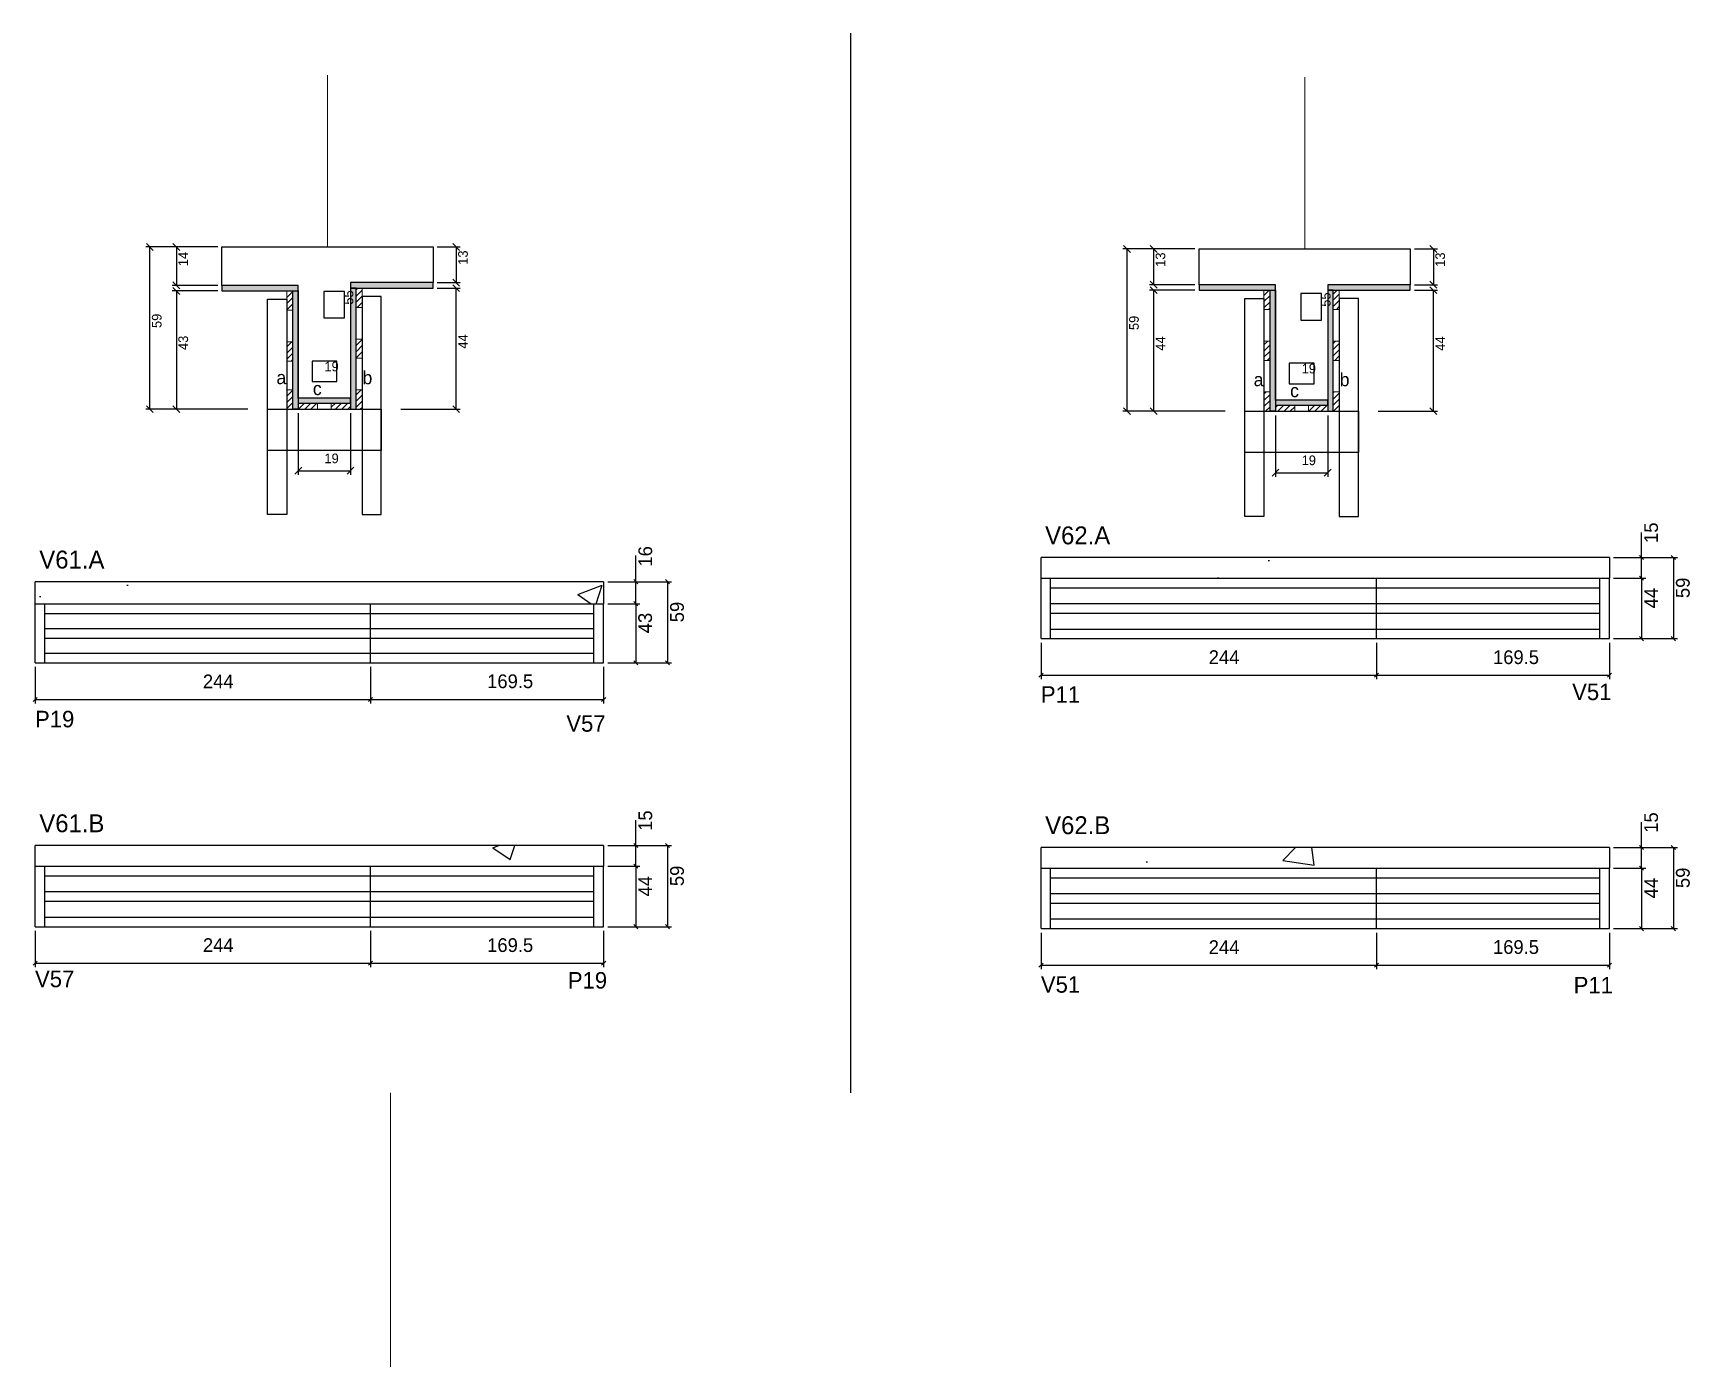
# Model space of a CAD drawing. Header units: metres. Extents: x 4314 to 5519, y 5126 to 6096.
import ezdxf

# ---------------------------------------------------------------- set-up
doc = ezdxf.new("R2010")
doc.units = ezdxf.units.M
for name, color, linetype in [('5', 7, 'Continuous'), ('CONCRETO', 7, 'Continuous'), ('COTA', 7, 'Continuous'), ('Cota Seção (2x)', 7, 'Continuous'), ('detalhes', 7, 'Continuous'), ('Hachura', 7, 'Continuous'), ('Madeira', 7, 'Continuous'), ('Painéis', 7, 'Continuous'), ('SARR_2.2x7', 7, 'Continuous'), ('SARR_3.5x7', 7, 'Continuous'), ('SARRAFO DE PRESSAO', 7, 'Continuous'), ('Texto Seção', 7, 'Continuous')]:
    doc.layers.add(name, color=color, linetype=linetype)

msp = doc.modelspace()

# ---------------------------------------------------------------- hatches: boundary and pattern name
at = {"layer": 'COTA'}
h = msp.add_hatch(dxfattribs=at)
h.set_pattern_fill('AR-CONC')
h.paths.add_polyline_path([(5460.4, 5714.6), (5046.8, 5714.6), (5047, 5699.6), (5460.6, 5699.6), (5460.4, 5714.6)])
h = msp.add_hatch(dxfattribs=at)
h.set_pattern_fill('AR-CONC')
h.paths.add_polyline_path([(4728.7, 5697), (4315.1, 5697), (4315.3, 5681), (4728.9, 5681), (4728.7, 5697)])
h = msp.add_hatch(dxfattribs=at)
h.set_pattern_fill('AR-CONC')
h.paths.add_polyline_path([(4728.7, 5505.1), (4315.1, 5505.1), (4315.3, 5490.1), (4728.9, 5490.1), (4728.7, 5505.1)])
h = msp.add_hatch(dxfattribs=at)
h.set_pattern_fill('AR-CONC')
h.paths.add_polyline_path([(5460.4, 5503.7), (5046.8, 5503.7), (5047, 5488.7), (5460.6, 5488.7), (5460.4, 5503.7)])
at = {"layer": 'Hachura'}
h = msp.add_hatch(color=7, dxfattribs=at)
h.dxf.hatch_style = 1
h.paths.add_polyline_path([(4506.7, 5908.5), (4506.7, 5912.5), (4451.1, 5912.5), (4451.1, 5908.5), (4506.7, 5908.5)])
h = msp.add_hatch(dxfattribs=at)
h.set_pattern_fill('ANSI31')
h.paths.add_polyline_path([(4498.3, 5894.5), (4502.7, 5894.5), (4502.7, 5908.5), (4498.3, 5908.5), (4498.3, 5894.5)])
h = msp.add_hatch(color=7, dxfattribs=at)
h.dxf.hatch_style = 1
h.paths.add_polyline_path([(4502.7, 5910.5), (4506.7, 5910.5), (4506.7, 5822.5), (4502.7, 5822.5), (4502.7, 5910.5)])
h = msp.add_hatch(color=7, dxfattribs=at)
h.dxf.hatch_style = 1
h.paths.add_polyline_path([(4604.7, 5910.5), (4604.7, 5914.5), (4544.7, 5914.5), (4544.7, 5910.5), (4604.7, 5910.5)])
h = msp.add_hatch(color=7, dxfattribs=at)
h.dxf.hatch_style = 1
h.paths.add_polyline_path([(4548.7, 5912.5), (4544.7, 5912.5), (4544.7, 5822.5), (4548.7, 5822.5), (4548.7, 5912.5)])
h = msp.add_hatch(dxfattribs=at)
h.set_pattern_fill('ANSI31')
h.paths.add_polyline_path([(4553.1, 5896.5), (4548.7, 5896.5), (4548.7, 5910.5), (4553.1, 5910.5), (4553.1, 5896.5)])
h = msp.add_hatch(color=7, dxfattribs=at)
h.dxf.hatch_style = 1
h.paths.add_polyline_path([(5217.6, 5909), (5217.6, 5913), (5162, 5913), (5162, 5909), (5217.6, 5909)])
h = msp.add_hatch(dxfattribs=at)
h.set_pattern_fill('ANSI31')
h.paths.add_polyline_path([(5209.2, 5895), (5213.6, 5895), (5213.6, 5909), (5209.2, 5909), (5209.2, 5895)])
h = msp.add_hatch(color=7, dxfattribs=at)
h.dxf.hatch_style = 1
h.paths.add_polyline_path([(5213.6, 5909), (5217.6, 5909), (5217.6, 5821), (5213.6, 5821), (5213.6, 5909)])
h = msp.add_hatch(color=7, dxfattribs=at)
h.dxf.hatch_style = 1
h.paths.add_polyline_path([(5315.6, 5909), (5315.6, 5913), (5255.6, 5913), (5255.6, 5909), (5315.6, 5909)])
h = msp.add_hatch(color=7, dxfattribs=at)
h.dxf.hatch_style = 1
h.paths.add_polyline_path([(5259.6, 5911), (5255.6, 5911), (5255.6, 5821), (5259.6, 5821), (5259.6, 5911)])
h = msp.add_hatch(dxfattribs=at)
h.set_pattern_fill('ANSI31')
h.paths.add_polyline_path([(5264, 5895), (5259.6, 5895), (5259.6, 5909), (5264, 5909), (5264, 5895)])
h = msp.add_hatch(dxfattribs=at)
h.set_pattern_fill('ANSI31')
h.paths.add_polyline_path([(4498.3, 5857.5), (4502.7, 5857.5), (4502.7, 5871.5), (4498.3, 5871.5), (4498.3, 5857.5)])
h = msp.add_hatch(dxfattribs=at)
h.set_pattern_fill('ANSI31')
h.paths.add_polyline_path([(4553.1, 5859.5), (4548.7, 5859.5), (4548.7, 5873.5), (4553.1, 5873.5), (4553.1, 5859.5)])
h = msp.add_hatch(dxfattribs=at)
h.set_pattern_fill('ANSI31')
h.paths.add_polyline_path([(5209.2, 5858), (5213.6, 5858), (5213.6, 5872), (5209.2, 5872), (5209.2, 5858)])
h = msp.add_hatch(dxfattribs=at)
h.set_pattern_fill('ANSI31')
h.paths.add_polyline_path([(5264, 5858), (5259.6, 5858), (5259.6, 5872), (5264, 5872), (5264, 5858)])
h = msp.add_hatch(dxfattribs=at)
h.set_pattern_fill('ANSI31')
h.paths.add_polyline_path([(4498.3, 5822.5), (4502.7, 5822.5), (4502.7, 5836.5), (4498.3, 5836.5), (4498.3, 5822.5)])
h = msp.add_hatch(dxfattribs=at)
h.set_pattern_fill('ANSI31')
h.paths.add_polyline_path([(4553.1, 5822.5), (4548.7, 5822.5), (4548.7, 5836.5), (4553.1, 5836.5), (4553.1, 5822.5)])
h = msp.add_hatch(dxfattribs=at)
h.set_pattern_fill('ANSI31')
h.paths.add_polyline_path([(5209.2, 5821), (5213.6, 5821), (5213.6, 5835), (5209.2, 5835), (5209.2, 5821)])
h = msp.add_hatch(dxfattribs=at)
h.set_pattern_fill('ANSI31')
h.paths.add_polyline_path([(5264, 5821), (5259.6, 5821), (5259.6, 5835), (5264, 5835), (5264, 5821)])
h = msp.add_hatch(color=7, dxfattribs=at)
h.dxf.hatch_style = 1
h.paths.add_polyline_path([(4544.7, 5826.9), (4544.7, 5830.5), (4506.7, 5830.5), (4506.7, 5826.9), (4544.7, 5826.9)])
h = msp.add_hatch(dxfattribs=at)
h.set_pattern_fill('ANSI31')
h.paths.add_polyline_path([(4506.7, 5822.5), (4506.7, 5826.9), (4520.7, 5826.9), (4520.7, 5822.5), (4506.7, 5822.5)])
h = msp.add_hatch(dxfattribs=at)
h.set_pattern_fill('ANSI31')
h.paths.add_polyline_path([(4544.7, 5822.5), (4544.7, 5826.9), (4530.7, 5826.9), (4530.7, 5822.5), (4544.7, 5822.5)])
h = msp.add_hatch(color=7, dxfattribs=at)
h.dxf.hatch_style = 1
h.paths.add_polyline_path([(5255.6, 5825.4), (5255.6, 5829), (5217.6, 5829), (5217.6, 5825.4), (5255.6, 5825.4)])
h = msp.add_hatch(dxfattribs=at)
h.set_pattern_fill('ANSI31')
h.paths.add_polyline_path([(5217.6, 5821), (5217.6, 5825.4), (5231.6, 5825.4), (5231.6, 5821), (5217.6, 5821)])
h = msp.add_hatch(dxfattribs=at)
h.set_pattern_fill('ANSI31')
h.paths.add_polyline_path([(5255.6, 5821), (5255.6, 5825.4), (5241.6, 5825.4), (5241.6, 5821), (5255.6, 5821)])

# ---------------------------------------------------------------- linework, layer by layer
at = {"layer": 'CONCRETO', "color": 251, "lineweight": 25}
for points in [[(4451.1, 5912.5), (4451.1, 5940.5), (4604.7, 5940.5), (4604.7, 5914.5), (4544.7, 5914.5), (4544.7, 5830.5), (4506.7, 5830.5), (4506.7, 5912.5)], [(5162, 5913), (5162, 5939), (5315.6, 5939), (5315.6, 5913), (5255.6, 5913), (5255.6, 5829), (5217.6, 5829), (5217.6, 5913)]]:
    msp.add_lwpolyline(points, close=True, dxfattribs=at)
at = {"layer": 'COTA', "color": 241, "lineweight": 25}
for p, q in [((4908.3, 6096), (4908.3, 5325.2)), ((5047, 5699.6), (5047, 5714.6)), ((5460.5, 5714.6), (5047, 5714.6)), ((5460.5, 5714.6), (5460.5, 5699.6)), ((4315.3, 5681), (4315.3, 5697)), ((4728.8, 5697), (4315.3, 5697)), ((4728.8, 5697), (4728.8, 5681)), ((4315.3, 5490.1), (4315.3, 5505.1)), ((4728.8, 5505.1), (4315.3, 5505.1)), ((4728.8, 5505.1), (4728.8, 5490.1)), ((5047, 5488.7), (5047, 5503.7)), ((5460.5, 5503.7), (5047, 5503.7)), ((5460.5, 5503.7), (5460.5, 5488.7))]:
    msp.add_line(p, q, dxfattribs=at)
at = {"layer": 'COTA', "color": 4, "lineweight": 25}
for p, q in [((4448.1, 5940.5), (4395.7, 5940.5)), ((4398.7, 5822.5), (4398.7, 5940.5)), ((4448.1, 5940.5), (4415, 5940.5)), ((4418, 5940.5), (4418, 5912.5)), ((4607.7, 5940.5), (4624.5, 5940.5)), ((4621.5, 5940.5), (4621.5, 5914.5)), ((5159, 5939), (5106.6, 5939)), ((5109.6, 5821), (5109.6, 5939)), ((5159, 5939), (5125.9, 5939)), ((5128.9, 5939), (5128.9, 5913)), ((5318.6, 5939), (5335.4, 5939)), ((5332.4, 5939), (5332.4, 5913)), ((4448.1, 5912.5), (4415, 5912.5)), ((4448.1, 5908.5), (4415, 5908.5)), ((4418, 5908.5), (4418, 5822.5)), ((4607.7, 5914.5), (4624.5, 5914.5)), ((4607.7, 5910.5), (4624.5, 5910.5)), ((4621.5, 5822.5), (4621.5, 5910.5)), ((5159, 5913), (5125.9, 5913)), ((5159, 5909), (5125.9, 5909)), ((5128.9, 5909), (5128.9, 5821)), ((5318.6, 5913), (5335.4, 5913)), ((5318.6, 5909), (5335.4, 5909)), ((5332.4, 5821), (5332.4, 5909)), ((4470.1, 5822.5), (4395.7, 5822.5)), ((4470.1, 5822.5), (4415, 5822.5)), ((4581.3, 5822.5), (4624.5, 5822.5)), ((4506.7, 5819.5), (4506.7, 5774.7)), ((4544.7, 5819.5), (4544.7, 5774.7)), ((5181, 5821), (5106.6, 5821)), ((5181, 5821), (5125.9, 5821)), ((5217.6, 5818), (5217.6, 5773.3)), ((5255.6, 5818), (5255.6, 5773.3)), ((5292.2, 5821), (5335.4, 5821)), ((4506.7, 5777.7), (4544.7, 5777.7)), ((5217.6, 5776.3), (5255.6, 5776.3)), ((5047, 5652.6), (5047, 5626)), ((5291, 5652.6), (5291, 5626)), ((5291, 5652.6), (5291, 5626)), ((5460.5, 5652.6), (5460.5, 5626)), ((4315.3, 5635), (4315.3, 5608.4)), ((4559.3, 5635), (4559.3, 5608.4)), ((4559.3, 5635), (4559.3, 5608.4)), ((4728.8, 5635), (4728.8, 5608.4)), ((5047, 5629), (5291, 5629)), ((5291, 5629), (5460.5, 5629)), ((4315.3, 5611.4), (4559.3, 5611.4)), ((4559.3, 5611.4), (4728.8, 5611.4)), ((4315.3, 5443.1), (4315.3, 5416.6)), ((4559.3, 5443.1), (4559.3, 5416.6)), ((4559.3, 5443.1), (4559.3, 5416.6)), ((4728.8, 5443.1), (4728.8, 5416.6)), ((5047, 5441.7), (5047, 5415.1)), ((5291, 5441.7), (5291, 5415.1)), ((5291, 5441.7), (5291, 5415.1)), ((5460.5, 5441.7), (5460.5, 5415.1)), ((4315.3, 5419.6), (4559.3, 5419.6)), ((4559.3, 5419.6), (4728.8, 5419.6)), ((5047, 5418.1), (5291, 5418.1)), ((5291, 5418.1), (5460.5, 5418.1))]:
    msp.add_line(p, q, dxfattribs=at)
at = {"layer": 'COTA', "color": 0, "lineweight": 25}
for p, q in [((5048.5, 5630.5), (5045.5, 5627.5)), ((5289.5, 5627.5), (5292.5, 5630.5)), ((5292.5, 5630.5), (5289.5, 5627.5)), ((5459, 5627.5), (5462, 5630.5)), ((4316.8, 5612.9), (4313.8, 5609.9)), ((4557.8, 5609.9), (4560.8, 5612.9)), ((4560.8, 5612.9), (4557.8, 5609.9)), ((4727.3, 5609.9), (4730.3, 5612.9)), ((4316.8, 5421.1), (4313.8, 5418.1)), ((4557.8, 5418.1), (4560.8, 5421.1)), ((4560.8, 5421.1), (4557.8, 5418.1)), ((4727.3, 5418.1), (4730.3, 5421.1)), ((5048.5, 5419.6), (5045.5, 5416.6)), ((5289.5, 5416.6), (5292.5, 5419.6)), ((5292.5, 5419.6), (5289.5, 5416.6)), ((5459, 5416.6), (5462, 5419.6))]:
    msp.add_line(p, q, dxfattribs=at)
for points in [[(4401.2, 5938), (4396.2, 5943)], [(4420.5, 5938), (4415.5, 5943)], [(4624, 5938), (4619, 5943)], [(5112.1, 5936.5), (5107.1, 5941.5)], [(5131.4, 5936.5), (5126.4, 5941.5)], [(5334.9, 5936.5), (5329.9, 5941.5)], [(4415.5, 5915), (4420.5, 5910)], [(4420.5, 5906), (4415.5, 5911)], [(4619, 5917), (4624, 5912)], [(4624, 5908), (4619, 5913)], [(5126.4, 5915.5), (5131.4, 5910.5)], [(5131.4, 5906.5), (5126.4, 5911.5)], [(5329.9, 5915.5), (5334.9, 5910.5)], [(5334.9, 5906.5), (5329.9, 5911.5)], [(4396.2, 5825), (4401.2, 5820)], [(4415.5, 5825), (4420.5, 5820)], [(4619, 5825), (4624, 5820)], [(5107.1, 5823.5), (5112.1, 5818.5)], [(5126.4, 5823.5), (5131.4, 5818.5)], [(5329.9, 5823.5), (5334.9, 5818.5)], [(4509.2, 5780.2), (4504.2, 5775.2)], [(4542.2, 5775.2), (4547.2, 5780.2)], [(5220.1, 5778.8), (5215.1, 5773.8)], [(5253.1, 5773.8), (5258.1, 5778.8)]]:
    msp.add_lwpolyline(points, dxfattribs=at)
at = {"layer": 'Cota Seção (2x)', "color": 180, "lineweight": 25}
for p, q in [((4540.2, 5908.1), (4525.2, 5908.1)), ((4525.2, 5908.1), (4525.2, 5888.8)), ((4540.2, 5888.8), (4540.2, 5908.1)), ((5251.1, 5906.7), (5236.1, 5906.7)), ((5236.1, 5906.7), (5236.1, 5887.3)), ((5251.1, 5887.3), (5251.1, 5906.7)), ((4525.2, 5888.8), (4540.2, 5888.8)), ((5236.1, 5887.3), (5251.1, 5887.3)), ((4534.7, 5857.5), (4516.7, 5857.5)), ((4516.7, 5857.5), (4516.7, 5842.5)), ((4534.7, 5842.5), (4534.7, 5857.5)), ((5245.6, 5856), (5227.6, 5856)), ((5227.6, 5856), (5227.6, 5841)), ((5245.6, 5841), (5245.6, 5856)), ((4516.7, 5842.5), (4534.7, 5842.5)), ((5227.6, 5841), (5245.6, 5841))]:
    msp.add_line(p, q, dxfattribs=at)
at = {"layer": 'Madeira', "color": 126, "lineweight": 18}
for points in [[(4498.3, 5894.5), (4502.7, 5894.5), (4502.7, 5908.5), (4498.3, 5908.5)], [(4553.1, 5896.5), (4548.7, 5896.5), (4548.7, 5910.5), (4553.1, 5910.5)], [(5209.2, 5895), (5213.6, 5895), (5213.6, 5909), (5209.2, 5909)], [(5264, 5895), (5259.6, 5895), (5259.6, 5909), (5264, 5909)], [(4498.3, 5857.5), (4502.7, 5857.5), (4502.7, 5871.5), (4498.3, 5871.5)], [(4553.1, 5859.5), (4548.7, 5859.5), (4548.7, 5873.5), (4553.1, 5873.5)], [(5209.2, 5858), (5213.6, 5858), (5213.6, 5872), (5209.2, 5872)], [(5264, 5858), (5259.6, 5858), (5259.6, 5872), (5264, 5872)], [(4498.3, 5822.5), (4502.7, 5822.5), (4502.7, 5836.5), (4498.3, 5836.5)], [(4553.1, 5822.5), (4548.7, 5822.5), (4548.7, 5836.5), (4553.1, 5836.5)], [(5209.2, 5821), (5213.6, 5821), (5213.6, 5835), (5209.2, 5835)], [(5264, 5821), (5259.6, 5821), (5259.6, 5835), (5264, 5835)], [(4506.7, 5822.5), (4506.7, 5826.9), (4520.7, 5826.9), (4520.7, 5822.5)], [(4544.7, 5822.5), (4544.7, 5826.9), (4530.7, 5826.9), (4530.7, 5822.5)], [(5217.6, 5821), (5217.6, 5825.4), (5231.6, 5825.4), (5231.6, 5821)], [(5255.6, 5821), (5255.6, 5825.4), (5241.6, 5825.4), (5241.6, 5821)]]:
    msp.add_lwpolyline(points, close=True, dxfattribs=at)
at = {"layer": 'Painéis', "color": 4, "lineweight": 25}
for p, q in [((5483.9, 5714.6), (5483.9, 5732.9)), ((4752.2, 5697), (4752.2, 5716)), ((5463.5, 5714.6), (5486.9, 5714.6)), ((5463.5, 5714.6), (5510, 5714.6)), ((5483.9, 5699.6), (5483.9, 5714.6)), ((5507, 5714.6), (5507, 5655.6)), ((4731.8, 5697), (4755.2, 5697)), ((4731.8, 5697), (4778.3, 5697)), ((4752.2, 5681), (4752.2, 5697)), ((4775.3, 5697), (4775.3, 5638)), ((5463.5, 5699.6), (5486.9, 5699.6)), ((5463.5, 5699.6), (5486.9, 5699.6)), ((5483.9, 5699.6), (5483.9, 5655.6)), ((4731.8, 5681), (4755.2, 5681)), ((4731.8, 5681), (4755.2, 5681)), ((4752.2, 5681), (4752.2, 5638)), ((5463.5, 5655.6), (5486.9, 5655.6)), ((5463.5, 5655.6), (5510, 5655.6)), ((4731.8, 5638), (4755.2, 5638)), ((4731.8, 5638), (4778.3, 5638)), ((4752.2, 5505.1), (4752.2, 5523.5)), ((5483.9, 5503.7), (5483.9, 5522.1)), ((4731.8, 5505.1), (4755.2, 5505.1)), ((4731.8, 5505.1), (4778.3, 5505.1)), ((4752.2, 5490.1), (4752.2, 5505.1)), ((4775.3, 5505.1), (4775.3, 5446.1)), ((5463.5, 5503.7), (5486.9, 5503.7)), ((5463.5, 5503.7), (5510, 5503.7)), ((5483.9, 5488.7), (5483.9, 5503.7)), ((5507, 5503.7), (5507, 5444.7)), ((4731.8, 5490.1), (4755.2, 5490.1)), ((4731.8, 5490.1), (4755.2, 5490.1)), ((4752.2, 5490.1), (4752.2, 5446.1)), ((5463.5, 5488.7), (5486.9, 5488.7)), ((5463.5, 5488.7), (5486.9, 5488.7)), ((5483.9, 5488.7), (5483.9, 5444.7)), ((4731.8, 5446.1), (4755.2, 5446.1)), ((4731.8, 5446.1), (4778.3, 5446.1)), ((5463.5, 5444.7), (5486.9, 5444.7)), ((5463.5, 5444.7), (5510, 5444.7))]:
    msp.add_line(p, q, dxfattribs=at)
at = {"layer": 'Painéis', "color": 0, "lineweight": 25}
for p, q in [((5485.4, 5713.1), (5482.4, 5716.1)), ((5508.5, 5713.1), (5505.5, 5716.1)), ((5482.4, 5701.1), (5485.4, 5698.1)), ((5485.4, 5698.1), (5482.4, 5701.1)), ((4753.7, 5695.5), (4750.7, 5698.5)), ((4776.8, 5695.5), (4773.8, 5698.5)), ((4750.7, 5682.5), (4753.7, 5679.5)), ((4753.7, 5679.5), (4750.7, 5682.5)), ((5482.4, 5657.1), (5485.4, 5654.1)), ((5505.5, 5657.1), (5508.5, 5654.1)), ((4750.7, 5639.5), (4753.7, 5636.5)), ((4773.8, 5639.5), (4776.8, 5636.5)), ((4753.7, 5503.6), (4750.7, 5506.6)), ((4776.8, 5503.6), (4773.8, 5506.6)), ((5485.4, 5502.2), (5482.4, 5505.2)), ((5508.5, 5502.2), (5505.5, 5505.2)), ((4750.7, 5491.6), (4753.7, 5488.6)), ((4753.7, 5488.6), (4750.7, 5491.6)), ((5482.4, 5490.2), (5485.4, 5487.2)), ((5485.4, 5487.2), (5482.4, 5490.2)), ((4750.7, 5447.6), (4753.7, 5444.6)), ((4773.8, 5447.6), (4776.8, 5444.6)), ((5482.4, 5446.2), (5485.4, 5443.2)), ((5505.5, 5446.2), (5508.5, 5443.2))]:
    msp.add_line(p, q, dxfattribs=at)
at = {"layer": 'Painéis', "color": 200, "lineweight": 25}
for p, q in [((5047, 5699.6), (5460.5, 5699.6)), ((5047, 5655.6), (5047, 5699.6)), ((5291, 5655.6), (5291, 5699.6)), ((5460.5, 5655.6), (5460.5, 5699.6)), ((4315.3, 5681), (4728.8, 5681)), ((4315.3, 5638), (4315.3, 5681)), ((4559.3, 5638), (4559.3, 5681)), ((4728.8, 5638), (4728.8, 5681)), ((5047, 5655.6), (5460.5, 5655.6)), ((4315.3, 5638), (4728.8, 5638)), ((4315.3, 5490.1), (4728.8, 5490.1)), ((4315.3, 5446.1), (4315.3, 5490.1)), ((4559.3, 5446.1), (4559.3, 5490.1)), ((4728.8, 5446.1), (4728.8, 5490.1)), ((5047, 5488.7), (5460.5, 5488.7)), ((5047, 5444.7), (5047, 5488.7)), ((5291, 5444.7), (5291, 5488.7)), ((5460.5, 5444.7), (5460.5, 5488.7)), ((4315.3, 5446.1), (4728.8, 5446.1)), ((5047, 5444.7), (5460.5, 5444.7))]:
    msp.add_line(p, q, dxfattribs=at)
for points in [[(4506.7, 5908.5), (4506.7, 5912.5), (4451.1, 5912.5), (4451.1, 5908.5)], [(4502.7, 5908.5), (4506.7, 5908.5), (4506.7, 5822.5), (4502.7, 5822.5)], [(4604.7, 5910.5), (4604.7, 5914.5), (4544.7, 5914.5), (4544.7, 5910.5)], [(4548.7, 5910.5), (4544.7, 5910.5), (4544.7, 5822.5), (4548.7, 5822.5)], [(5217.6, 5909), (5217.6, 5913), (5162, 5913), (5162, 5909)], [(5213.6, 5909), (5217.6, 5909), (5217.6, 5821), (5213.6, 5821)], [(5315.6, 5909), (5315.6, 5913), (5255.6, 5913), (5255.6, 5909)], [(5259.6, 5909), (5255.6, 5909), (5255.6, 5821), (5259.6, 5821)], [(4544.7, 5826.9), (4544.7, 5830.5), (4506.7, 5830.5), (4506.7, 5826.9)], [(5255.6, 5825.4), (5255.6, 5829), (5217.6, 5829), (5217.6, 5825.4)]]:
    msp.add_lwpolyline(points, close=True, dxfattribs=at)
at = {"layer": 'SARR_2.2x7', "color": 40, "lineweight": 25}
for p, q in [((5054, 5655.6), (5054, 5699.6)), ((5054, 5692.6), (5291, 5692.6)), ((5291, 5692.6), (5453.5, 5692.6)), ((5453.5, 5655.6), (5453.5, 5699.6)), ((4322.3, 5638), (4322.3, 5681)), ((4721.8, 5638), (4721.8, 5681)), ((5054, 5681.1), (5291, 5681.1)), ((5291, 5681.1), (5453.5, 5681.1)), ((4322.3, 5674), (4559.3, 5674)), ((4559.3, 5674), (4721.8, 5674)), ((5054, 5674.1), (5291, 5674.1)), ((5291, 5674.1), (5453.5, 5674.1)), ((4322.3, 5663), (4559.3, 5663)), ((4322.3, 5656), (4559.3, 5656)), ((4559.3, 5663), (4721.8, 5663)), ((4559.3, 5656), (4721.8, 5656)), ((5054, 5662.6), (5291, 5662.6)), ((5291, 5662.6), (5453.5, 5662.6)), ((4322.3, 5645), (4559.3, 5645)), ((4559.3, 5645), (4721.8, 5645)), ((4322.3, 5446.1), (4322.3, 5490.1)), ((4721.8, 5446.1), (4721.8, 5490.1)), ((5054, 5444.7), (5054, 5488.7)), ((5453.5, 5444.7), (5453.5, 5488.7)), ((4322.3, 5483.1), (4559.3, 5483.1)), ((4559.3, 5483.1), (4721.8, 5483.1)), ((5054, 5481.7), (5291, 5481.7)), ((5291, 5481.7), (5453.5, 5481.7)), ((4322.3, 5471.6), (4559.3, 5471.6)), ((4322.3, 5464.6), (4559.3, 5464.6)), ((4559.3, 5471.6), (4721.8, 5471.6)), ((4559.3, 5464.6), (4721.8, 5464.6)), ((5054, 5470.2), (5291, 5470.2)), ((5054, 5463.2), (5291, 5463.2)), ((5291, 5470.2), (5453.5, 5470.2)), ((5291, 5463.2), (5453.5, 5463.2)), ((4322.3, 5453.1), (4559.3, 5453.1)), ((4559.3, 5453.1), (4721.8, 5453.1)), ((5054, 5451.7), (5291, 5451.7)), ((5291, 5451.7), (5453.5, 5451.7))]:
    msp.add_line(p, q, dxfattribs=at)
at = {"layer": 'SARR_3.5x7', "color": 81, "lineweight": 25}
for points in [[(4484.3, 5902.5), (4498.3, 5902.5), (4498.3, 5746), (4484.3, 5746)], [(4567.1, 5904.5), (4553.1, 5904.5), (4553.1, 5746), (4567.1, 5746)], [(5195.2, 5903), (5209.2, 5903), (5209.2, 5744.5), (5195.2, 5744.5)], [(5278, 5903), (5264, 5903), (5264, 5744.5), (5278, 5744.5)], [(4484.3, 5822.5), (4567.1, 5822.5), (4567.1, 5792.4), (4484.3, 5792.4)], [(5195.2, 5821), (5278, 5821), (5278, 5790.9), (5195.2, 5790.9)]]:
    msp.add_lwpolyline(points, close=True, dxfattribs=at)
at = {"layer": 'SARRAFO DE PRESSAO', "color": 30, "lineweight": 9}
msp.add_line((4573.8, 5126), (4573.8, 5325.2), dxfattribs=at)
at = {"layer": 'Texto Seção', "color": 252, "lineweight": 15}
for p, q in [((4527.9, 5940.5), (4527.9, 6065.5)), ((5238.8, 5939), (5238.8, 6064))]:
    msp.add_line(p, q, dxfattribs=at)

# ---------------------------------------------------------------- texts
at = {"layer": '5', "color": 5, "lineweight": 25}
for s, p in [('P11', (5046.9, 5609)), ('V51', (5433.4, 5610.9)), ('P19', (4315.2, 5591.1)), ('V57', (4701.7, 5587.9)), ('V57', (4315.2, 5402.1)), ('P19', (4702.8, 5401.1)), ('V51', (5046.9, 5398.1)), ('P11', (5434.5, 5397.6))]:
    msp.add_text(s, height=12, rotation=0, dxfattribs=at).set_placement(p)
at = {"layer": 'COTA', "color": 1, "lineweight": 25}
for s, p in [('14', (4426.5, 5926.5)), ('13', (4630, 5927.5)), ('13', (5137.4, 5926)), ('13', (5340.9, 5926)), ('59', (4407.2, 5881.5)), ('59', (5118.1, 5880)), ('43', (4426.5, 5865.5)), ('44', (4630, 5866.5)), ('44', (5137.4, 5865)), ('44', (5340.9, 5865))]:
    msp.add_text(s, height=7, rotation=90, dxfattribs=at).set_placement(p)
for p in [(4525.7, 5783.2), (5236.6, 5781.8)]:
    msp.add_text('19', height=7, dxfattribs=at).set_placement(p)
at = {"layer": 'COTA', "color": 240, "lineweight": 25}
for s, p in [('244', (5169, 5637.1)), ('169.5', (5375.8, 5637.1)), ('244', (4437.3, 5619.5)), ('169.5', (4644.1, 5619.6)), ('244', (4437.3, 5427.7)), ('169.5', (4644.1, 5427.7)), ('244', (5169, 5426.2)), ('169.5', (5375.8, 5426.3))]:
    msp.add_text(s, height=10, dxfattribs=at).set_placement(p)
at = {"layer": 'Cota Seção (2x)', "color": 1, "lineweight": 25}
for p in [(4546.7, 5898.5), (5257.6, 5897)]:
    msp.add_text('55', height=7, rotation=90, dxfattribs=at).set_placement(p)
for p in [(4525.7, 5850), (5236.6, 5848.5)]:
    msp.add_text('19', height=7, dxfattribs=at).set_placement(p)
at = {"layer": 'detalhes', "color": 4, "lineweight": 25}
for s, p in [('a', (4490.8, 5840.7)), ('b', (4553.4, 5840.6)), ('a', (5201.7, 5839.2)), ('b', (5264.3, 5839.2)), ('c', (4517.3, 5832.7)), ('c', (5228.2, 5831.2))]:
    msp.add_text(s, height=9.6, dxfattribs=at).set_placement(p)
at = {"layer": 'Painéis', "color": 240, "lineweight": 25}
for s, p in [('15', (5495.8, 5725.2)), ('16', (4764.1, 5708)), ('44', (5495.8, 5677.6)), ('59', (5518.9, 5685.1)), ('59', (4787.2, 5667.5)), ('43', (4764, 5659.5)), ('15', (4764.1, 5515.8)), ('15', (5495.8, 5514.4)), ('59', (4787.2, 5475.6)), ('59', (5518.9, 5474.2)), ('44', (4764.1, 5468.1)), ('44', (5495.8, 5466.7))]:
    msp.add_text(s, height=10, rotation=90, dxfattribs=at).set_placement(p)
at = {"layer": 'Texto Seção', "color": 7, "lineweight": 15}
for s, p in [('V62.A', (5050, 5724.2)), ('V61.A', (4318.3, 5706.6)), ('V61.B', (4318.3, 5514.8)), ('V62.B', (5050, 5513.4))]:
    msp.add_text(s, height=13, dxfattribs=at).set_placement(p)

doc.saveas('drawing.dxf')
